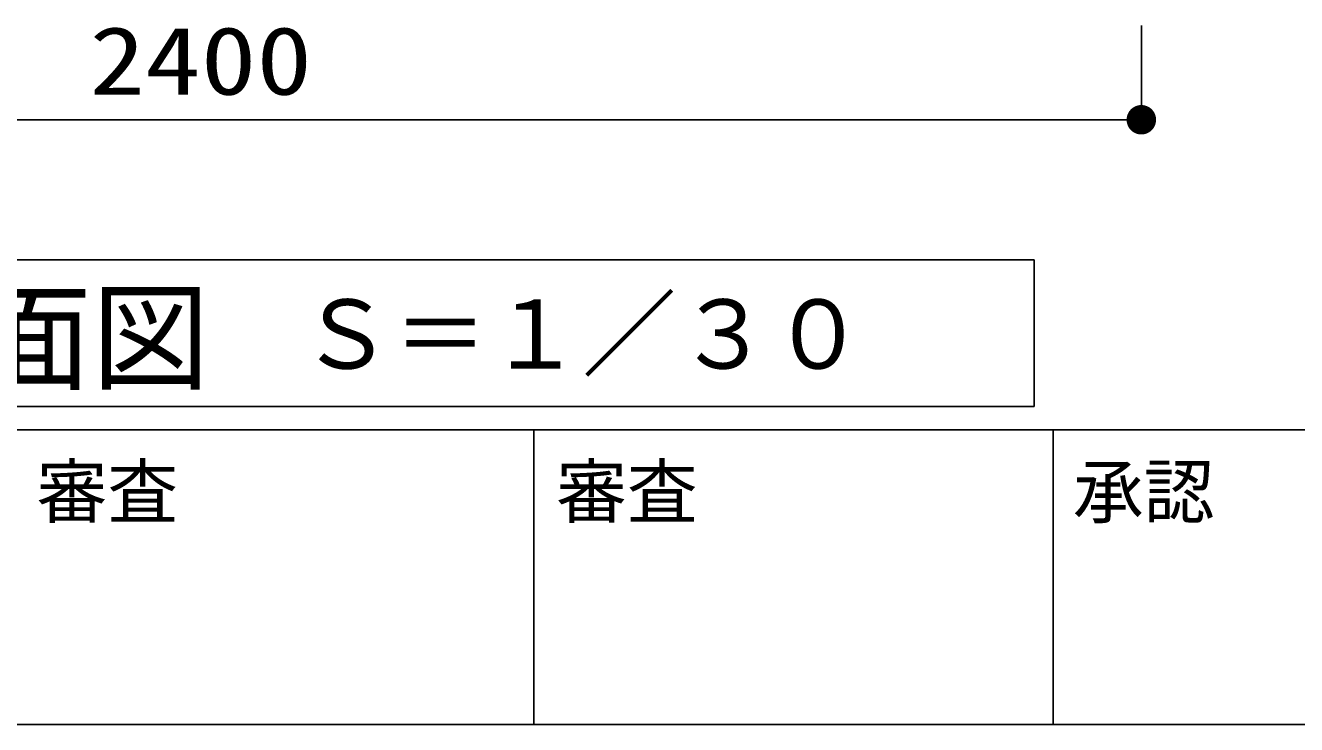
# Model space of a CAD drawing. Units: millimetres, scale not verified. Extents: x -24131 to 8910, y -6308 to 6308.
# Drawn here: x 914 to 2530, y -5432 to -4542 of the extents above; entities that cross this region are included whole.
import ezdxf
from ezdxf.enums import TextEntityAlignment as Align

# ---------------------------------------------------------------- set-up
doc = ezdxf.new("R2010")
doc.units = ezdxf.units.MM
doc.header["$LTSCALE"] = 30
for name, color, linetype, lineweight in [('0-B_機器', 2, 'Continuous', 25), ('1-5_00クル-フ-6寸法', 132, 'Continuous', 25), ('1-A_Axis_waku', 7, 'Continuous', 25)]:
    doc.layers.add(name, color=color, linetype=linetype, lineweight=lineweight)
doc.styles.add('ＭＳ ゴシック', font='')
doc.styles.get('ＭＳ ゴシック').set_extended_font_data('MS Gothic')

msp = doc.modelspace()

# ---------------------------------------------------------------- linework, layer by layer
at = {"layer": '0-B_機器', "color": 3}
msp.add_lwpolyline([(2195.8, -5026.79), (2195.8, -4840.49), (166.47, -4840.49), (166.47, -5026.79)], close=True, dxfattribs=at)
at = {"layer": '1-5_00クル-フ-6寸法', "color": 4}
for p, q in [((2332.25, -4542.19), (2332.25, -4662.19)), ((2332.25, -4662.19), (-67.75, -4662.19))]:
    msp.add_line(p, q, dxfattribs=at)
at = {"layer": '1-5_00クル-フ-6寸法'}
for points in [[(2332.25, -4662.19), (2314.81, -4655.29), (2315.82, -4653.16)], [(2332.25, -4662.19), (2315.82, -4653.16), (2317.08, -4651.17)], [(2332.25, -4662.19), (2317.08, -4651.17), (2318.58, -4649.36)], [(2332.25, -4662.19), (2318.58, -4649.36), (2320.3, -4647.75)], [(2332.25, -4662.19), (2320.3, -4647.75), (2322.2, -4646.36)], [(2332.25, -4662.19), (2322.2, -4646.36), (2324.26, -4645.23)], [(2332.25, -4662.19), (2324.26, -4645.23), (2326.45, -4644.36)], [(2332.25, -4662.19), (2326.45, -4644.36), (2328.73, -4643.78)], [(2332.25, -4662.19), (2328.73, -4643.78), (2331.07, -4643.48)], [(2332.25, -4662.19), (2331.07, -4643.48), (2333.43, -4643.48)], [(2332.25, -4662.19), (2333.43, -4643.48), (2335.76, -4643.78)], [(2332.25, -4662.19), (2335.76, -4643.78), (2338.04, -4644.36)], [(2332.25, -4662.19), (2338.04, -4644.36), (2340.23, -4645.23)], [(2332.25, -4662.19), (2340.23, -4645.23), (2342.29, -4646.36)], [(2332.25, -4662.19), (2342.29, -4646.36), (2344.2, -4647.75)], [(2332.25, -4662.19), (2344.2, -4647.75), (2345.92, -4649.36)], [(2332.25, -4662.19), (2345.92, -4649.36), (2347.42, -4651.17)], [(2332.25, -4662.19), (2347.42, -4651.17), (2348.68, -4653.16)], [(2332.25, -4662.19), (2348.68, -4653.16), (2349.68, -4655.29)], [(2332.25, -4662.19), (2313.5, -4662.19), (2313.65, -4659.84)], [(2332.25, -4662.19), (2313.65, -4664.54), (2313.5, -4662.19)], [(2332.25, -4662.19), (2313.65, -4659.84), (2314.09, -4657.53)], [(2332.25, -4662.19), (2314.09, -4666.86), (2313.65, -4664.54)], [(2332.25, -4662.19), (2314.09, -4657.53), (2314.81, -4655.29)], [(2332.25, -4662.19), (2314.81, -4669.1), (2314.09, -4666.86)], [(2332.25, -4662.19), (2315.82, -4671.23), (2314.81, -4669.1)], [(2332.25, -4662.19), (2317.08, -4673.21), (2315.82, -4671.23)], [(2332.25, -4662.19), (2318.58, -4675.03), (2317.08, -4673.21)], [(2332.25, -4662.19), (2320.3, -4676.64), (2318.58, -4675.03)], [(2332.25, -4662.19), (2322.2, -4678.02), (2320.3, -4676.64)], [(2332.25, -4662.19), (2324.26, -4679.16), (2322.2, -4678.02)], [(2332.25, -4662.19), (2326.45, -4680.03), (2324.26, -4679.16)], [(2332.25, -4662.19), (2328.73, -4680.61), (2326.45, -4680.03)], [(2332.25, -4662.19), (2331.07, -4680.91), (2328.73, -4680.61)], [(2332.25, -4662.19), (2333.43, -4680.91), (2331.07, -4680.91)], [(2332.25, -4662.19), (2349.68, -4655.29), (2350.41, -4657.53)], [(2332.25, -4662.19), (2350.41, -4657.53), (2350.85, -4659.84)], [(2332.25, -4662.19), (2350.85, -4659.84), (2351, -4662.19)], [(2332.25, -4662.19), (2335.76, -4680.61), (2333.43, -4680.91)], [(2332.25, -4662.19), (2338.04, -4680.03), (2335.76, -4680.61)], [(2332.25, -4662.19), (2340.23, -4679.16), (2338.04, -4680.03)], [(2332.25, -4662.19), (2342.29, -4678.02), (2340.23, -4679.16)], [(2332.25, -4662.19), (2344.2, -4676.64), (2342.29, -4678.02)], [(2332.25, -4662.19), (2345.92, -4675.03), (2344.2, -4676.64)], [(2332.25, -4662.19), (2347.42, -4673.21), (2345.92, -4675.03)], [(2332.25, -4662.19), (2348.68, -4671.23), (2347.42, -4673.21)], [(2332.25, -4662.19), (2349.68, -4669.1), (2348.68, -4671.23)], [(2332.25, -4662.19), (2350.41, -4666.86), (2349.68, -4669.1)], [(2332.25, -4662.19), (2350.85, -4664.54), (2350.41, -4666.86)], [(2332.25, -4662.19), (2351, -4662.19), (2350.85, -4664.54)]]:
    msp.add_solid(points, dxfattribs=at)
at = {"layer": '1-A_Axis_waku'}
for p, q in [((-7770, -5056.5), (8400, -5056.5)), ((1559.99, -5431.5), (1559.99, -5056.5)), ((2219.99, -5431.5), (2219.99, -5056.5)), ((239.99, -5431.5), (8399.99, -5431.5))]:
    msp.add_line(p, q, dxfattribs=at)

# ---------------------------------------------------------------- texts
at = {"layer": '0-B_機器', "color": 4, "style": 'ＭＳ ゴシック'}
for s, height, p in [('Ｂ－Ｂ断面図', 110, (247.71, -5026.76)), ('Ｓ＝１／３０', 87.98, (1261.27, -5005.09))]:
    msp.add_text(s, height=height, dxfattribs=at).set_placement(p, align=Align.BOTTOM_LEFT)
at = {"layer": '1-5_00クル-フ-6寸法', "color": 3, "style": 'ＭＳ ゴシック', "width": 1.2}
msp.add_text('2400', height=86.66, dxfattribs=at).set_placement((995.11, -4656.35), align=Align.BOTTOM_LEFT)
at = {"layer": '1-A_Axis_waku', "style": 'ＭＳ ゴシック'}
for s, p in [('審査', (927.84, -5187.88)), ('審査', (1588.26, -5187.88)), ('承認', (2245.21, -5187.88))]:
    msp.add_text(s, height=65.98, dxfattribs=at).set_placement(p, align=Align.BOTTOM_LEFT)

doc.saveas('drawing.dxf')
